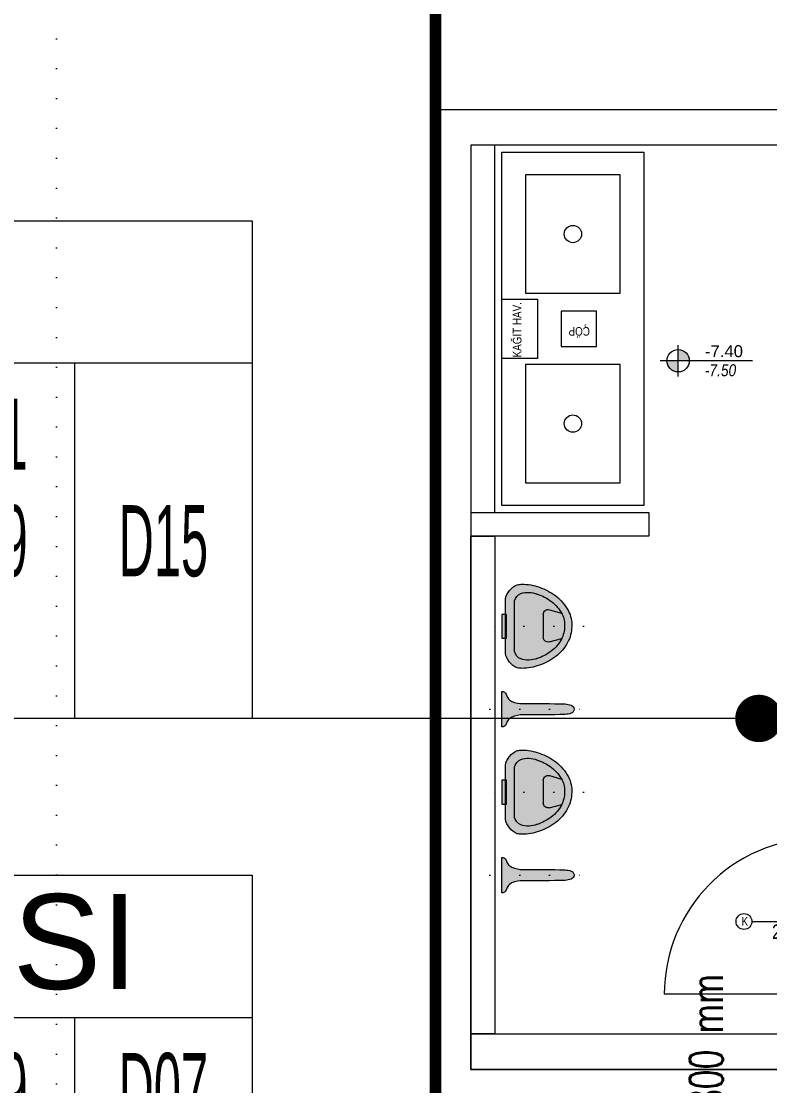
# Model space of a CAD drawing. Header units: metres. Extents: x -17822 to 152406, y -4219 to 19791.
# Drawn here: x 61885.2 to 62201.1, y 2638.1 to 3087.3 of the extents above; entities that cross this region are included whole.
import ezdxf
from ezdxf.enums import TextEntityAlignment as Align

# ---------------------------------------------------------------- set-up
doc = ezdxf.new("R2010")
doc.units = ezdxf.units.M
doc.header["$LTSCALE"] = 100
doc.header["$MEASUREMENT"] = 0
doc.linetypes.add('DOT2', pattern=[0.125, 0, -0.125])
doc.layers.get('0').update_dxf_attribs({"color": 9, "lineweight": 9})
for name, color, linetype, lineweight in [('00', 9, 'Continuous', 9), ('05S', 9, 'Continuous', 9), ('06D', 9, 'Continuous', 9), ('20', 9, 'DOT2', 9), ('21', 9, 'Continuous', 9), ('21_mahal200', 9, 'Continuous', 9), ('E-AYDINLATMA VE PRİZ PANOSU', 7, 'Continuous', 30), ('Kapı', 9, 'Continuous', 9), ('KARA SIVA', 9, 'Continuous', 9), ('SERAMİK', 9, 'Continuous', 9), ('TEFRİŞ', 9, 'Continuous', 9), ('YAZI', 7, 'Continuous', 9)]:
    doc.layers.add(name, color=color, linetype=linetype, lineweight=lineweight)
doc.styles.add('Arial', font='arial.ttf', dxfattribs={"height": 2.5})
doc.styles.add('E-YAZI', font='txttw.shx')
doc.styles.add('MuuM_TEXT-ITALIC', font='ARIALNI.TTF')
doc.styles.add('MuuM_TEXT-STANDART', font='ARIALN.TTF')
doc.dimstyles.new('MuuM_DIM200', dxfattribs={"dimscale": 20, "dimtxt": 2, "dimasz": 1, "dimexe": 1, "dimexo": 1, "dimgap": 1, "dimtad": 1, "dimdec": 1, "dimrnd": 0.5, "dimdsep": 46, "dimtxsty": 'MuuM_TEXT-STANDART', "dimblk": 'ARCHTICK', "dimcen": 0, "dimdle": 0.15, "dimclrd": 256, "dimclre": 256, "dimclrt": 256, "dimadec": 0, "dimazin": 0, "dimtfac": 5, "dimtdec": 1, "dimtix": 1, "dimtmove": 2, "dimatfit": 3, "dimldrblk": 'DOT', "dimfxl": 3, "dimfxlon": 1, "dimtolj": 1, "dimlwd": -1, "dimlwe": -1, "dimarcsym": 0})

# ---------------------------------------------------------------- blocks, each defined once
blk = doc.blocks.new('_ArchTick')
at = {"color": 0, "linetype": 'ByBlock', "const_width": 0.15}
blk.add_lwpolyline([(-0.5, -0.5), (0.5, 0.5)], dxfattribs=at)
blk = doc.blocks.new('_Dot')
at = {"color": 0, "linetype": 'ByBlock', "lineweight": -2}
blk.add_line((-0.5, 0), (-1, 0), dxfattribs=at)
at = {"color": 0, "linetype": 'ByBlock', "const_width": 0.5}
blk.add_lwpolyline([(-0.25, 0, 1), (0.25, 0, 1)], format="xyb", close=True, dxfattribs=at)
blk = doc.blocks.new('0_roomno2')
blk.add_lwpolyline([(19.375, -10.50000000000218), (0, -10.50000000000218), (0, 0), (19.375, 0)], close=True)
for points in [[(0, -3.000000000001455), (19.375, -3.000000000001455)], [(8.125, -3.000000000001455), (8.125, -10.50000000000218)], [(11.875, -3.000000000001455), (11.875, -10.50000000000218)], [(15.625, -3.000000000001455), (15.625, -10.50000000000218)], [(0, -6.750000000001456), (8.125, -6.750000000001456)]]:
    blk.add_lwpolyline(points)
at = {"style": 'MuuM_TEXT-STANDART', "width": 0.6}
blk.add_text('H:', height=1.5, dxfattribs=at).set_placement((0.3500000000000001, -8.607952679349546), align=Align.MIDDLE_LEFT)
at = {"style": 'Arial'}
blk.add_attdef('ODANO', (0, 1.170000000001164), '', height=2, dxfattribs=at)
blk.add_attdef('MEKANADI', text='', height=2, dxfattribs=at).set_placement((0.3500000000000002, -3.000000000001455), align=Align.BOTTOM_LEFT)
at = {"style": 'MuuM_TEXT-STANDART', "width": 0.6}
for tag, p in [('YER01', (10, -4.500000000001455)), ('TAVAN01', (13.75, -4.500000000001455)), ('DUVAR01', (17.5, -4.500000000001455)), ('YER02', (10, -6.750000000001456)), ('TAVAN02', (13.75, -6.750000000001456)), ('DUVAR02', (17.5, -6.750000000001456)), ('YER03', (10, -9.000000000001457)), ('TAVAN03', (13.75, -9.000000000001457)), ('DUVAR03', (17.5, -9.000000000001457))]:
    blk.add_attdef(tag, text='', height=1.5, dxfattribs=at).set_placement(p, align=Align.MIDDLE_CENTER)
for tag, p in [('M2', (0.3500000000000001, -4.875000000001455)), ('TEMIZTAVANYUKSEKLIGI', (1.799999999999999, -8.607952679349546))]:
    blk.add_attdef(tag, text='', height=1.5, dxfattribs=at).set_placement(p, align=Align.MIDDLE_LEFT)
blk = doc.blocks.new('San-p-uripart')
at = {"layer": '05S'}
h = blk.add_hatch(color=256, dxfattribs=at)
edge = h.paths.add_edge_path()
edge.add_line((0, 0), (-7.502701282911726, 0))
edge.add_arc((-5.709877322929968, -0.0991818855945894), 1.795565314299233, 176.8335336137003, 251.0946557253123)
edge.add_arc((-8.442650596654858, -8.078530705955927), 6.638772677657441, 57.0297629489329, 71.09465572531082, ccw=False)
edge.add_arc((-7.040729375654334, -5.917304325401346), 4.062674353079212, 23.36070373810901, 57.02976294893671, ccw=False)
edge.add_arc((-13.70585418392875, -8.796135696042256), 11.32294699055403, -0.7682051098128113, 23.360703738108384, ccw=False)
edge.add_arc((402.5469214286236, -14.37746602216248), 404.967245607545, 179.231794890187, 181.7550775583132)
edge.add_arc((11.77246903945706, -25.27573944187134), 14.08342795668617, 186.1332779337883, 196.4356805880288)
edge.add_arc((0.2055674033981631, -28.52261435773835), 2.076566262679214, 200.8138809635047, 264.3187619893651)
edge.add_arc((-0.2055674033981631, -28.52261435773835), 2.076566262679214, 275.6812380106349, 339.1861190364953)
edge.add_arc((-11.77246903945706, -25.27573944187134), 14.08342795668617, 343.5643194119712, 353.8667220662117)
edge.add_arc((-402.5469214286236, -14.37746602216248), 404.967245607545, 358.2449224416866, 360.768205109813)
edge.add_arc((13.70585418392875, -8.796135696042256), 11.32294699055404, 156.6392962618916, 180.7682051098129, ccw=False)
edge.add_arc((7.040729375654334, -5.917304325401346), 4.062674353079213, 122.9702370510633, 156.639296261891, ccw=False)
edge.add_arc((8.442650596654858, -8.078530705955927), 6.638772677657441, 108.90534427468921, 122.97023705106719, ccw=False)
edge.add_arc((5.709877322929968, -0.0991818855945894), 1.795565314299232, 288.9053442746877, 363.1664663862996)
edge.add_line((7.502701282912312, 0), (5.853095785823825e-13, 0))
at = {"linetype": 'DOT2'}
for p, q in [((0, 5), (0, -40.49999999999636)), ((-5.770817504173462, -2.733077667144243), (-5.770817504173462, 3.350195222110413)), ((5.770817504173462, -2.733077667144243), (5.770817504173462, 3.350195222110413))]:
    blk.add_line(p, q, dxfattribs=at)
blk.add_lwpolyline([(0, 0), (-7.502701282912312, 0, 0.3358627193216691), (-6.291650653194663, -1.797885682644845, -0.0614468324515553), (-4.829808567523286, -2.508909970380043, -0.1479750645966862), (-3.311085466844815, -4.306379369778366, -0.1056729534655511), (-2.383924922236474, -8.947945920119308, 0.011010342516257), (-2.230346181717322, -26.78043505654569, 0.0449830156324357), (-1.735481351159251, -29.26048777216966, 0.2844088340516868), (0, -30.58898060938736, 0.2844088340516868), (1.735481351159251, -29.26048777216966, 0.0449830156324357), (2.230346181717322, -26.78043505654569, 0.011010342516257), (2.383924922236474, -8.947945920119308, -0.1056729534655511), (3.311085466844815, -4.306379369778366, -0.1479750645966862), (4.829808567523286, -2.508909970380043, -0.0614468324515553), (6.291650653194663, -1.797885682644845, 0.3358627193216691), (7.502701282912312, 0)], format="xyb", close=True)
blk = doc.blocks.new('v-k-pisuar01-p-s')
at = {"layer": '05S'}
h = blk.add_hatch(color=256, dxfattribs=at)
edge = h.paths.add_edge_path()
edge.add_line((11.42270253094102, 3.638e-12), (-11.42270253094102, 3.638e-12))
edge.add_arc((-9.830791421985849, -8.150053224959265), 8.304068192672245, 101.052160196956, 157.7110542586413)
edge.add_arc((-8.698184620976463, -7.002620211645987), 9.040695939314752, 167.2054471598568, 179.9865996109631)
edge.add_arc((3.698906807148886, -6.994059835495138), 21.43778808926014, 180.0172277376221, 200.174822931414)
edge.add_arc((4.927594309561754, -7.521959883539237), 22.42787110088592, 197.8257412586595, 217.822754149149)
edge.add_arc((2.836417373735457, -9.145373557403216), 19.78051526280616, 217.8227541491555, 241.917258812392)
edge.add_arc((-0.7404978676677274, -15.84919987251851), 12.18212004358895, 241.9172588123764, 274.1094109938937)
edge.add_arc((0.011119686978418, -13.43780789287848), 14.56269787259692, 270.4775210897593, 298.0827411875948)
edge.add_arc((-1.900854454888758, -9.854401046221028), 18.62428004557212, 298.082741187634, 322.1772458508703)
edge.add_arc((-4.90535493561765, -7.521959883539237), 22.4278711008861, 322.1772458508511, 342.1742587413403)
edge.add_arc((-3.676667433204783, -6.994059835495138), 21.43778808926036, 339.8251770685861, 359.9827722623778)
edge.add_arc((10.17531421099374, -6.921057905034102), 7.586221502296683, 359.3999502511719, 374.6647735631948)
edge.add_arc((9.830791421987668, -8.150053224962901), 8.304068192673494, 22.28894574136448, 78.94783980325458)
at = {"linetype": 'DOT2'}
blk.add_line((0, -33), (0, 5), dxfattribs=at)
for p, q in [((-5.065933825182582, -16.00050576547437), (4.657896394137424, -16.00050576547437)), ((-6.984664828327367, -18.56483841345834), (-5.466074508258316, -23.72804550169167)), ((6.590366273341714, -18.51583106659382), (5.18733824030096, -23.77718619049119))]:
    blk.add_line(p, q)
for points in [[(11.42270253094102, 3.638e-12), (-11.42270253094102, 3.638e-12, 0.2523838902471173), (-17.51440381128668, -5.000505765474372, 0.0558261851845719), (-17.73888031302704, -7.000505765474372, 0.0881816074474143), (-16.42355859140844, -14.38764789839843, 0.0874755300532864), (-12.78843996554497, -21.27519701816345, 0.1055211629797704), (-6.475183890102925, -26.5971031555091, 0.1413959180004252), (0.1324883970701194, -28, 0.1210364073534051), (6.866453540200382, -26.28602049577967, 0.1055211629797702), (12.81067933948907, -21.27519701816345, 0.0874755300532857), (16.44579796535254, -14.38764789839843, 0.0881816074474134), (17.76111968697296, -7.000505765474372, 0.0667040249175728), (17.5144038112885, -5.000505765474372, 0.2523838902480677), (11.42270253091192, 7.276000000000001e-12)], [(13.56758272037041, -13.46927878739734, 0.1723745183359662), (13.81327216784484, -6.517616360626562, 0.2523838902480677), (10.65589230152181, -3.925812281813703), (-10.65589230153637, -3.925812281817343, 0.2523838902471173), (-13.81327216784484, -6.517616360626562, 0.1723745183359663), (-13.56758272037041, -13.46927878739734, 0.0874755300532832), (-10.41870533553083, -19.43553460801922, 0.1055211629797738), (-5.062945461508205, -23.9502970385438, 0.1440043722371133), (0.0111196869729611, -25.00050576547437, 0.1231510465558739), (5.454215111603843, -23.63921437881436, 0.1055211629797774), (10.44094470947493, -19.43553460801922, 0.0874755300532832), (13.58982209431451, -13.46927878739734)]]:
    blk.add_lwpolyline(points, format="xyb")
blk.add_lwpolyline([(-5, -0.500000000003638), (-5, 1.49999999999636), (5, 1.49999999999636), (5, -0.500000000003638)], close=True)
for centre, radius, start, end in [((1.160594533739639, -7.479771511072612), 15.89947806192441, 200.6505748287934, 202.1300987202021), ((-1.138355159795537, -7.479771511072612), 15.89947806192436, 337.8699012797978, 339.3494251712066), ((-5.065933825182582, -18.00050576547437), 2, 90, 196.3895403340701), ((4.657896394137424, -18.00050576547437), 2, 345.0685828217818, 90)]:
    blk.add_arc(centre, radius, start, end)
at = {"layer": '05S'}
blk.add_solid([(-5, 1.49999999999636), (-5, -0.500000000003638), (5, 1.49999999999636), (5, -0.500000000003638)], dxfattribs=at)
blk = doc.blocks.new('dsfsdfsdfsdfsdfsdf')
at = {"layer": 'Kapı'}
for p, q in [((23771.45181168488, -2062.352248718824), (23755.45181168267, -2062.352248718824)), ((23771.45181168482, -2065.619111331151, 0.6555058768281015), (23768.45181168482, -2065.619111331151, 0.6555058768281015)), ((23772.95181168482, -2064.719111331149, 0.6555058768281015), (23771.45181168482, -2064.41911133111, 0.6555058768281015)), ((23771.45181168482, -2064.41911133111, 0.6555058768281015), (23771.45181168482, -2065.619111331151, 0.6555058768281015)), ((23771.95371590619, -2064.009590223897, 0.6555058768281015), (23837.87079387352, -2064.009590223897, 0.6555058768281015)), ((23772.95181168482, -2064.719111331149, 0.6555058768281015), (23772.95181168482, -2129.919111331008, 0.6555058768281015)), ((23768.45181168482, -2129.019111331028, 0.6555058768281015), (23768.45181168494, -2066.819111331031, 0.6555058768281015)), ((23771.45181168267, -2132.352248718729), (23755.45181168261, -2132.352248718729)), ((23771.45181168482, -2129.019111331028, 0.6555058768281015), (23768.45181168482, -2129.019111331028, 0.6555058768281015)), ((23771.45181168482, -2130.219111331069, 0.6555058768281015), (23771.45181168482, -2129.019111331028, 0.6555058768281015)), ((23772.95181168482, -2129.919111331008, 0.6555058768281015), (23771.45181168482, -2130.219111331069, 0.6555058768281015))]:
    blk.add_line(p, q, dxfattribs=at)
at = {"layer": 'Kapı', "elevation": 0.6555058768281015}
for points in [[(23753.95181168255, -2057.61911133118), (23755.45181168255, -2057.319111331097), (23755.45181168255, -2063.319111331046), (23753.95181168255, -2063.019111330985), (23753.95181168255, -2057.61911133118)], [(23772.95181168476, -2057.61911133118), (23771.45181168482, -2057.319111331097), (23771.45181168482, -2063.319111331046), (23772.95181168476, -2063.019111330985), (23772.95181168476, -2057.61911133118)], [(23753.95181168255, -2137.019111330999), (23755.45181168255, -2137.31911133106), (23755.45181168255, -2131.319111331133), (23753.95181168255, -2131.619111331172), (23753.95181168255, -2137.019111330999)], [(23772.95181168482, -2137.019111330999), (23771.45181168482, -2137.31911133106), (23771.45181168482, -2131.319111331133), (23772.95181168482, -2131.619111331172), (23772.95181168482, -2137.019111330999)]]:
    blk.add_lwpolyline(points, dxfattribs=at)
for points in [[(23771.45181168482, -2062.319111331046), (23755.45181168255, -2062.319111331046), (23755.45181168255, -2066.819111331031), (23768.45181168482, -2066.819111331031), (23768.45181168482, -2065.419111330928), (23771.45181168482, -2065.419111330928)], [(23771.45181168482, -2132.319111330951), (23755.45181168255, -2132.319111330951), (23755.45181168255, -2127.819111331126), (23768.45181168482, -2127.819111331126), (23768.45181168482, -2129.219111331069), (23771.45181168482, -2129.219111331069)]]:
    blk.add_lwpolyline(points, close=True, dxfattribs=at)
for points in [[(23767.95181168482, -2124.21911133112), (23764.05181168485, -2124.21911133112, -0.4142135623730951), (23763.45181168482, -2123.619111330998), (23763.45181168482, -2115.473277997778, -1.000000000000094), (23764.65181168477, -2115.473277997778), (23764.65181168477, -2122.769111331188, 0.4142135623730951), (23764.90181168477, -2123.019111331058), (23767.95181168482, -2123.019111331058)], [(23773.45181168482, -2124.21911133112), (23777.35181168478, -2124.21911133112, 0.4142135623730951), (23777.95181168482, -2123.619111330998), (23777.95181168482, -2115.473277997778, 1.000000000000094), (23776.75181168481, -2115.473277997778), (23776.75181168481, -2122.769111331188, -0.4142135623730951), (23776.50181168481, -2123.019111331058), (23773.45181168482, -2123.019111331058)], [(23768.45181168482, -2121.619111331136), (23768.20181168482, -2121.619111331136, 0.4142135623730951), (23767.95181168482, -2121.869111331027), (23767.95181168482, -2125.369111331172, 0.414213562373091), (23768.20181168482, -2125.619111331063), (23768.45181168482, -2125.619111331063)], [(23772.95181168482, -2125.619111331063), (23773.20181168482, -2125.619111331063, 0.4142135623737115), (23773.45181168482, -2125.369111331172), (23773.45181168482, -2121.869111331027, 0.4142135623724791), (23773.20181168482, -2121.619111331136), (23772.95181168482, -2121.619111331136)]]:
    blk.add_lwpolyline(points, format="xyb", dxfattribs=at)
at = {"layer": 'Kapı'}
blk.add_circle((23771.95371590619, -2064.009590223897, 0.6555058768281015), 0.4999999999999999, dxfattribs=at)
blk.add_arc((23771.95371590619, -2064.009590223897, 0.6555058768281015), 65.91707796733714, 270.8675879280374, 0, dxfattribs=at)
blk = doc.blocks.new('fgvdfgdffffffffffffffffffffffffffffffff')
at = {"layer": 'Kapı'}
blk.add_lwpolyline([(23435.64420767338, -2227.996412656395), (23465.61762177996, -2227.996412656395)], dxfattribs=at)
blk.add_circle((23432.28420767338, -2227.996412656395), 3.359999999999999, dxfattribs=at)
at = {"layer": 'Kapı', "attachment_point": 1, "style": 'MuuM_TEXT-STANDART'}
for s, insert, char_height, width in [('70', (23445.80805638355, -2219.676727744605), 6.047999999999999, 88.79573695206868), ('K', (23431.24663969502, -2226.097197341773), 3.628799999999999, 53.2774421712412), ('220', (23444.11858472365, -2229.276727744605), 6.047999999999999, 88.79573695206868)]:
    blk.add_mtext(s, dxfattribs=dict(at, insert=insert, char_height=char_height, width=width))
blk = doc.blocks.new('0_elevationtarget-p-bk')
h = blk.add_hatch(color=250)
h.paths.add_polyline_path([(1.875, 0, 0.4142135623730951), (0, 1.875), (0, 0)])
h.paths.add_polyline_path([(0, 1e-16), (-1.875, 0, 0.4142135623730951), (0, -1.875)])
blk.add_line((0, -2.625), (0, 2.625))
blk.add_lwpolyline([(12.45343050744122, 0), (-3, 0)])
blk.add_circle((0, 0), 1.875)
at = {"style": 'Arial'}
blk.add_attdef('BITMISKOT', text='', height=2, dxfattribs=at).set_placement((4.5, 0), align=Align.BOTTOM_LEFT)
at = {"style": 'MuuM_TEXT-ITALIC'}
blk.add_attdef('FINISHINGFLOORLEVEL', text='', height=2, dxfattribs=at).set_placement((4.5, -0.592087312414734), align=Align.TOP_LEFT)
blk = doc.blocks.new('rrrrrrrrrrrrrrrrrrrrrrrrrrrrrrrrrrrrrrrrrrr')
at = {"layer": 'TEFRİŞ'}
blk.add_lwpolyline([(30902.51658083763, -1571.488763301721), (30902.51658083763, -1621.488763301721), (30942.51658083763, -1621.488763301721), (30942.51658083763, -1571.488763301721)], close=True, dxfattribs=at)
blk.add_circle((30922.51658083764, -1596.488763301721), 3.649999999999636, dxfattribs=at)
blk = doc.blocks.new('EWWWWWWWWWWEEEEEEEEEEEFDFF')
at = {"layer": 'TEFRİŞ'}
blk.add_lwpolyline([(44975.40239317664, -1051.577675876195), (44975.40239317664, -902.5776758761979), (45035.40239317664, -902.5776758761979), (45035.40239317666, -1051.577675876195), (44975.40239317664, -1051.577675876195)], dxfattribs=at)
for points in [[(44975.40239317665, -989.5776758761979), (44975.40239317665, -964.5776758761979), (44990.40239317665, -964.577675876198), (44990.40239317665, -989.577675876198)], [(45015.40239317665, -984.577675876198), (45015.40239317665, -969.577675876198), (45000.40239317665, -969.577675876198), (45000.40239317665, -984.577675876198)]]:
    blk.add_lwpolyline(points, close=True, dxfattribs=at)
at = {"rotation": 180}
for p in [(75927.91897401428, -2533.566439177922), (75927.91897401429, -2613.566439177922)]:
    blk.add_blockref('rrrrrrrrrrrrrrrrrrrrrrrrrrrrrrrrrrrrrrrrrrr', p, dxfattribs=at)
at = {"layer": 'YAZI', "char_height": 3.6288, "width": 53.2774421712412, "attachment_point": 3, "style": 'MuuM_TEXT-STANDART'}
for s, insert, rotation in [('KAĞIT HAV.', (44980.04743456736, -965.812350912301), 89.99999999999997), ('ÇÖP', (45003.57189389799, -979.9644359560174), 180)]:
    blk.add_mtext(s, dxfattribs=dict(at, insert=insert, rotation=rotation))
blk = doc.blocks.new('1.bod.mimari1.elk')
at = {"layer": '00'}
for points in [[(6399.999995712424, -6000.000004305961), (6074.999995712424, -6000.000004305961), (6074.999995712424, -6035.000004305961), (6059.999995712424, -6035.000004305961), (6059.999995712424, -5580.000004305961), (6094.999995712365, -5580.000004307503)], [(6094.999995712365, -5580.000004307503), (6469.999995712424, -5580.000004305961)], [(6094.999995712365, -5595.000004307503), (6074.999995712424, -5595.000004305961), (6074.999995712424, -5985.000004305961), (6384.999995712424, -5985.000004305961)], [(6384.999995712424, -5595.000004305961), (6094.999995712365, -5595.000004307503)], [(6074.999995712365, -5750.000004305946), (6149.9999957174, -5750.000004305944), (6149.9999957174, -5760.000004305944), (6074.999995712336, -5760.000004305946)], [(6074.999995712395, -5970.000004305961), (6074.999995712336, -5760.000004305946), (6084.999995712336, -5760.000004305946), (6084.999995712336, -5970.000004305961), (6074.999995712395, -5970.000004305961)], [(6369.999995712424, -5985.000004305961), (6074.999995712395, -5985.000004305961), (6074.999995712395, -5970.000004305961), (6369.999995712424, -5970.000004305961), (6369.999995712424, -5985.000004305961)]]:
    blk.add_lwpolyline(points, dxfattribs=at)
blk.add_lwpolyline([(6084.999995712395, -5595.000004305961), (6074.999995712395, -5595.000004305961), (6074.999995712395, -5750.000004305946), (6084.999995712395, -5750.000004305946)], close=True, dxfattribs=at)
at = {"layer": '06D', "linetype": 'DOT2'}
blk.add_lwpolyline([(5899.999995712424, -2652.095752139217), (5899.999995712453, -7739.999999999991, 0.4142135623730951), (6199.999995712424, -8039.999999999991)], format="xyb", dxfattribs=at)
at = {"layer": '20', "ltscale": 2, "const_width": 5}
blk.add_lwpolyline([(6819.999995712395, -6550.000004305961), (6059.999995712395, -6550.000004305961), (6059.999995712453, -4550.000004305954), (6819.999995712424, -4550.000004305954)], close=True, dxfattribs=at)
at = {"layer": '21', "xscale": 2.52, "yscale": 2.52, "zscale": 2.52}
blk.add_blockref('0_elevationtarget-p-bk', (6162.405401300435, -5685.967277424549), dxfattribs=at).add_auto_attribs({'BITMISKOT': '-7.40', 'FINISHINGFLOORLEVEL': '-7.50'})
at = {"layer": '21_mahal200'}
ref = blk.add_blockref('0_roomno2', (5595.161778915586, -5626.906972387149), dxfattribs=dict(at, xscale=20, yscale=20, zscale=20))
ref.add_attrib('ODANO', 'B1-35', (5595.161778915586, -5618.262858314038), dxfattribs={"layer": '0', "height": 40, "style": 'Arial'})
ref.add_attrib('MEKANADI', 'WC', dxfattribs={"layer": '0', "height": 40, "style": 'Arial'}).set_placement((5602.161778915615, -5686.906972387178), align=Align.BOTTOM_LEFT)
ref.add_attrib('M2', '##### m2', dxfattribs={"layer": '0', "height": 30, "style": 'MuuM_TEXT-STANDART', "width": 0.6000000000000001}).set_placement((5602.161778915615, -5724.406972387178), align=Align.MIDDLE_LEFT)
ref.add_attrib('TEMIZTAVANYUKSEKLIGI', '2.40 M', dxfattribs={"layer": '0', "height": 30, "style": 'MuuM_TEXT-STANDART', "width": 0.6000000000000001}).set_placement((5631.161778915615, -5799.06602597414), align=Align.MIDDLE_LEFT)
ref.add_attrib('YER01', 'Y05', dxfattribs={"layer": '0', "height": 30, "style": 'MuuM_TEXT-STANDART', "width": 0.6000000000000001}).set_placement((5795.161778915615, -5716.906972387178), align=Align.MIDDLE_CENTER)
ref.add_attrib('TAVAN01', 'T01', dxfattribs={"layer": '0', "height": 30, "style": 'MuuM_TEXT-STANDART', "width": 0.6000000000000001}).set_placement((5870.161778915586, -5716.906972387178), align=Align.MIDDLE_CENTER)
ref.add_attrib('TAVAN02', 'T09', dxfattribs={"layer": '0', "height": 30, "style": 'MuuM_TEXT-STANDART', "width": 0.6000000000000001}).set_placement((5870.161778915586, -5761.906972387178), align=Align.MIDDLE_CENTER)
ref.add_attrib('DUVAR02', 'D15', dxfattribs={"layer": '0', "height": 30, "style": 'MuuM_TEXT-STANDART', "width": 0.6000000000000001}).set_placement((5945.161778915586, -5761.906972387178), align=Align.MIDDLE_CENTER)
ref = blk.add_blockref('0_roomno2', (5595.161778915586, -5903.043050683669), dxfattribs=dict(at, xscale=20, yscale=20, zscale=20))
ref.add_attrib('ODANO', 'B1-36', (5595.161778915586, -5894.398936610558), dxfattribs={"layer": '0', "height": 40, "style": 'Arial'})
ref.add_attrib('MEKANADI', 'ELEK.ODASI', dxfattribs={"layer": '0', "height": 40, "style": 'Arial'}).set_placement((5602.161778915615, -5963.043050683698), align=Align.BOTTOM_LEFT)
ref.add_attrib('M2', '#### m2', dxfattribs={"layer": '0', "height": 30, "style": 'MuuM_TEXT-STANDART', "width": 0.6000000000000001}).set_placement((5602.161778915615, -6000.543050683698), align=Align.MIDDLE_LEFT)
ref.add_attrib('TEMIZTAVANYUKSEKLIGI', '2.90 M', dxfattribs={"layer": '0', "height": 30, "style": 'MuuM_TEXT-STANDART', "width": 0.6000000000000001}).set_placement((5631.161778915615, -6075.20210427066), align=Align.MIDDLE_LEFT)
ref.add_attrib('YER01', 'Y02', dxfattribs={"layer": '0', "height": 30, "style": 'MuuM_TEXT-STANDART', "width": 0.6000000000000001}).set_placement((5795.161778915615, -5993.043050683698), align=Align.MIDDLE_CENTER)
ref.add_attrib('TAVAN01', 'T09', dxfattribs={"layer": '0', "height": 30, "style": 'MuuM_TEXT-STANDART', "width": 0.6000000000000001}).set_placement((5870.161778915586, -5993.043050683698), align=Align.MIDDLE_CENTER)
ref.add_attrib('DUVAR01', 'D07', dxfattribs={"layer": '0', "height": 30, "style": 'MuuM_TEXT-STANDART', "width": 0.6000000000000001}).set_placement((5945.161778915586, -5993.043050683698), align=Align.MIDDLE_CENTER)
at = {"layer": 'KARA SIVA', "rotation": 180}
blk.add_blockref('dsfsdfsdfsdfsdfsdf', (29994.45180739611, -8017.31911563701, -0.6555058768281015), dxfattribs=at)
at = {"layer": 'KARA SIVA'}
blk.add_blockref('fgvdfgdffffffffffffffffffffffffffffffff', (-17242.0663546938, -3694.598977957474), dxfattribs=at)
at = {"layer": 'SERAMİK'}
blk.add_blockref('EWWWWWWWWWWEEEEEEEEEEEFDFF', (-38887.40239745926, -4695.422328752964), dxfattribs=at)
at = {"layer": 'TEFRİŞ', "xscale": -1, "rotation": 90}
for p in [(6089.499995712336, -5798.000004305946), (6089.499995712351, -5868.01100306949)]:
    blk.add_blockref('v-k-pisuar01-p-s', p, dxfattribs=at)
at = {"layer": 'TEFRİŞ', "linetype": 'ByBlock', "xscale": -1, "rotation": 90}
for p in [(6087.999995712351, -5833.01100306949), (6087.999995712395, -5903.01100306949)]:
    blk.add_blockref('San-p-uripart', p, dxfattribs=at)
at = {"layer": '21_mahal200'}
blk.add_leader([(6196.521861888788, -5836.9069723872), (5982.661778915586, -5836.9069723872)], dimstyle='MuuM_DIM200', override={"dimasz": 1, "dimfxl": 10}, dxfattribs=at)

msp = doc.modelspace()

# ---------------------------------------------------------------- block references
at = {"layer": '06D'}
msp.add_blockref('1.bod.mimari1.elk', (56000.00000000004, 8630.000004306028), dxfattribs=at)

# ---------------------------------------------------------------- texts
at = {"layer": 'E-AYDINLATMA VE PRİZ PANOSU', "color": 4, "style": 'E-YAZI', "width": 0.7}
msp.add_text('800x1923x800 mm', height=14, rotation=90, dxfattribs=at).set_placement((62181.29770721245, 2555.115914624971))

doc.saveas('drawing.dxf')
